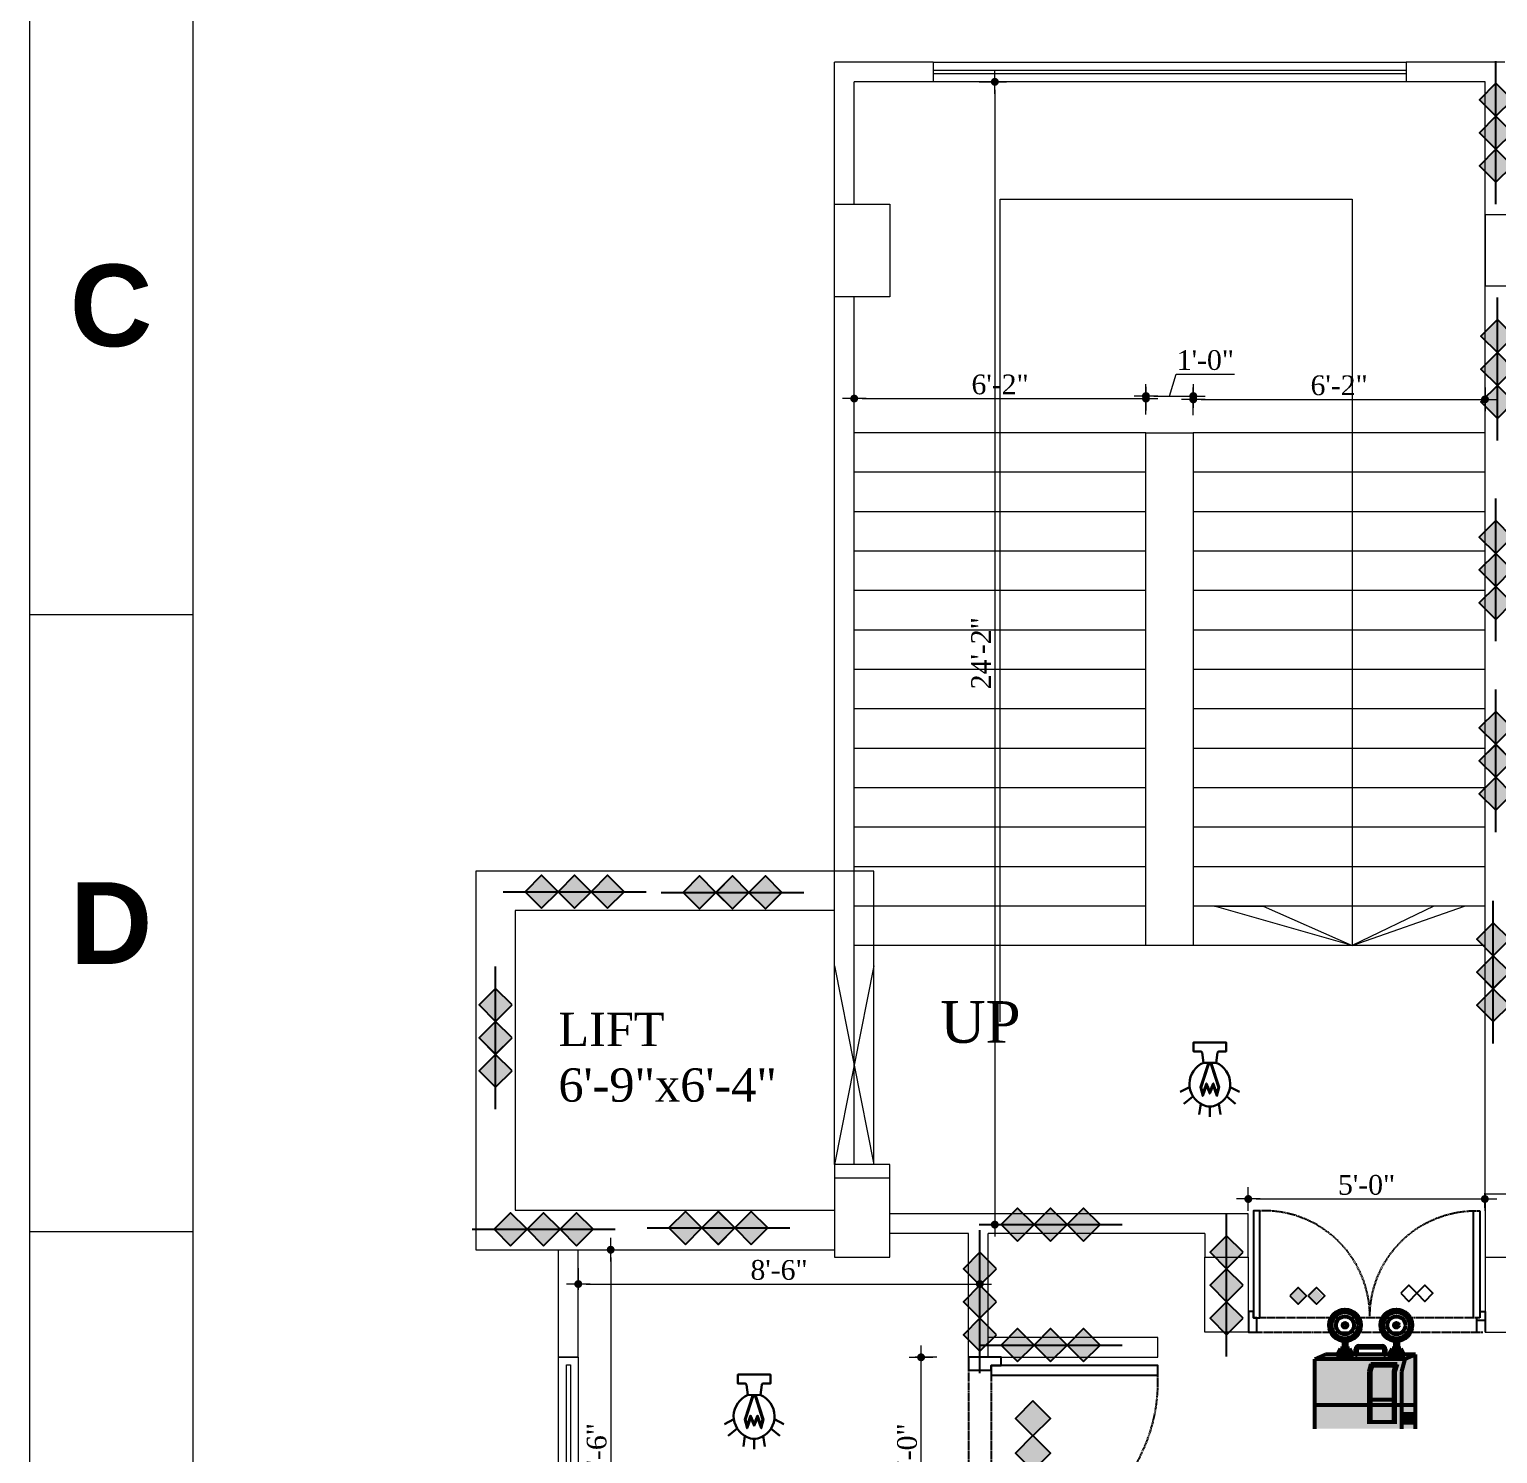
# Model space of a CAD drawing. Header units: inches. Extents: x -250485 to 735580, y -140410 to 288049.
# Drawn here: x 36816.5 to 37189, y 21617.8 to 21978.9 of the extents above; entities that cross this region are included whole.
import ezdxf

# ---------------------------------------------------------------- set-up
doc = ezdxf.new("R2010")
doc.units = ezdxf.units.IN
doc.header["$MEASUREMENT"] = 0
doc.header["$PDMODE"] = 35
doc.linetypes.add('DASH', pattern=[0.35, 0.25, -0.1])
doc.layers.get('0').update_dxf_attribs({"lineweight": 0})
doc.layers.get('Defpoints').update_dxf_attribs({"lineweight": 0})
for name, color, linetype, lineweight in [('A stair', 210, 'Continuous', 0), ('COLUMN-2', 102, 'Continuous', 0), ('DIM 01', 250, 'Continuous', 9), ('DIM_WORKING', 7, 'Continuous', 0), ('Emergency Light', 251, 'Continuous', 15), ('Inline', 7, 'Continuous', 0), ('Intercom Conduit', 40, 'Continuous', 0), ('Layer1', 134, 'Continuous', 0), ('Outline', 7, 'Continuous', 0), ('Scale', 7, 'Continuous', 0), ('Scale_Text', 7, 'Continuous', 0), ('Stair', 171, 'Continuous', 0), ('SYMBLE', 86, 'Continuous', 0), ('Titelblk', 7, 'Continuous', 25), ('TITLE', 7, 'Continuous', 20), ('WALL (I)', 7, 'Continuous', 0), ('window', 140, 'Continuous', 0)]:
    doc.layers.add(name, color=color, linetype=linetype, lineweight=lineweight)
doc.layers.add('bp door', color=40, linetype='Continuous')
doc.layers.add('fire rated wall', color=7, linetype='Continuous')
doc.styles.add('ARCH', font='times.ttf')
doc.styles.add('REG', font='times.ttf')
doc.styles.get("Standard").update_dxf_attribs({"font": 'arialbd.ttf', "height": 24})
doc.dimstyles.new('Dim-Pres', dxfattribs={"dimtxt": 5.5, "dimasz": 2, "dimexe": 1.5, "dimexo": 1.5, "dimgap": 1, "dimtad": 3, "dimdec": 0, "dimzin": 3, "dimdsep": 46, "dimlunit": 4, "dimtxsty": 'REG', "dimblk": 'point', "dimcen": 2, "dimclrd": 256, "dimclre": 256, "dimclrt": 7, "dimadec": 0, "dimazin": 0, "dimtfac": 0.75, "dimtdec": 0, "dimtmove": 1, "dimatfit": 3, "dimldrblk": 'point', "dimfxl": 0, "dimtolj": 1, "dimtzin": 0, "dimlwd": -1, "dimlwe": -1, "dimarcsym": 1})

# ---------------------------------------------------------------- blocks, each defined once
blk = doc.blocks.new('bfg')
at = {"layer": 'fire rated wall'}
h = blk.add_hatch(color=1, dxfattribs=at)
h.dxf.hatch_style = 1
h.paths.add_polyline_path([(9432308.7, -5613534.5), (9432321.4, -5613547.3), (9432334.2, -5613534.5)])
h.paths.add_polyline_path([(9432334.2, -5613534.5), (9432321.4, -5613521.8), (9432308.7, -5613534.5)])
h.paths.add_polyline_path([(9432334.2, -5613534.5), (9432359.7, -5613534.5), (9432346.9, -5613521.8)])
h.paths.add_polyline_path([(9432334.2, -5613534.5), (9432346.9, -5613547.3), (9432359.7, -5613534.5)])
at = {"layer": 'fire rated wall', "color": 1, "elevation": 0}
for points in [[(9432321.4, -5613547.3), (9432334.2, -5613534.5), (9432321.4, -5613521.8), (9432308.7, -5613534.5)], [(9432346.9, -5613547.3), (9432359.7, -5613534.5), (9432346.9, -5613521.8), (9432334.2, -5613534.5)]]:
    blk.add_lwpolyline(points, close=True, dxfattribs=at)
blk.add_lwpolyline([(9432291.7, -5613534.5), (9432376.7, -5613534.5)], dxfattribs=at)
blk = doc.blocks.new('3HR RATE')
at = {"layer": 'fire rated wall', "xscale": 1.292997314696549, "yscale": 1.292997314696549, "zscale": 1.292997314696549}
for p in [(-12191616.2, 7245476.7), (-12191583.2, 7245476.7)]:
    blk.add_blockref('bfg', p, dxfattribs=at)
blk = doc.blocks.new('dot')
at = {"color": 4}
for p, q in [((-1.5, 0), (1.5, 0)), ((0, 1.5), (0, -1.5))]:
    blk.add_line(p, q, dxfattribs=at)
at = {"color": 6, "const_width": 0.5}
blk.add_lwpolyline([(-0.25, 0, 1), (0.25, 0, 1)], format="xyb", close=True, dxfattribs=at)
blk = doc.blocks.new('point')
blk.add_blockref('dot', (0, 0))
blk = doc.blocks.new('*D574')
at = {"layer": 'Defpoints', "color": 0, "ltscale": 30, "transparency": 16777216}
for p in [(37185.72, 21682.31), (37125.72, 21678.55), (37185.72, 21678.55)]:
    blk.add_point(p, dxfattribs=at)
at = {"layer": 'Layer1', "ltscale": 30, "transparency": 16777216}
for p, q in [((37125.72, 21680.05), (37125.72, 21683.81)), ((37185.72, 21680.05), (37185.72, 21683.81)), ((37127.72, 21682.31), (37183.72, 21682.31))]:
    blk.add_line(p, q, dxfattribs=at)
at = {"layer": 'Layer1', "ltscale": 30, "transparency": 16777216, "xscale": 2, "yscale": 2, "zscale": 2, "rotation": 180}
blk.add_blockref('point', (37125.72, 21682.31), dxfattribs=at)
at = {"layer": 'Layer1', "ltscale": 30, "transparency": 16777216, "xscale": 2, "yscale": 2, "zscale": 2}
blk.add_blockref('point', (37185.72, 21682.31), dxfattribs=at)
at = {"layer": 'Layer1', "color": 7, "ltscale": 30, "transparency": 16777216, "insert": (37155.72, 21685.86), "char_height": 5, "attachment_point": 5, "style": 'REG'}
blk.add_mtext('\\A1;5\'-0"', dxfattribs=at)
blk = doc.blocks.new('*D581')
at = {"layer": 'Defpoints', "color": 0, "ltscale": 30, "transparency": 16777216}
for p in [(37099.76, 21885.25), (37025.76, 21876.55), (37099.76, 21876.55)]:
    blk.add_point(p, dxfattribs=at)
at = {"layer": 'Layer1', "ltscale": 30, "transparency": 16777216}
for p, q in [((37025.76, 21881.25), (37025.76, 21886.75)), ((37027.76, 21885.25), (37097.76, 21885.25)), ((37099.76, 21881.25), (37099.76, 21886.75))]:
    blk.add_line(p, q, dxfattribs=at)
at = {"layer": 'Layer1', "ltscale": 30, "transparency": 16777216, "xscale": 2, "yscale": 2, "zscale": 2, "rotation": 180}
blk.add_blockref('point', (37025.76, 21885.25), dxfattribs=at)
at = {"layer": 'Layer1', "ltscale": 30, "transparency": 16777216, "xscale": 2, "yscale": 2, "zscale": 2}
blk.add_blockref('point', (37099.76, 21885.25), dxfattribs=at)
at = {"layer": 'Layer1', "color": 7, "ltscale": 30, "transparency": 16777216, "insert": (37062.76, 21888.8), "char_height": 5, "attachment_point": 5, "style": 'REG'}
blk.add_mtext('\\A1;6\'-2"', dxfattribs=at)
blk = doc.blocks.new('*D582')
at = {"layer": 'Defpoints', "color": 0, "ltscale": 30, "transparency": 16777216}
for p in [(37111.76, 21885.89), (37099.76, 21876.55), (37111.76, 21876.55)]:
    blk.add_point(p, dxfattribs=at)
at = {"layer": 'Layer1', "ltscale": 30, "transparency": 16777216}
for p, q in [((37105.76, 21885.89), (37107.43, 21891.44)), ((37107.43, 21891.44), (37122.26, 21891.44)), ((37099.76, 21881.89), (37099.76, 21887.39)), ((37101.76, 21885.89), (37109.76, 21885.89)), ((37111.76, 21881.89), (37111.76, 21887.39))]:
    blk.add_line(p, q, dxfattribs=at)
at = {"layer": 'Layer1', "ltscale": 30, "transparency": 16777216, "xscale": 2, "yscale": 2, "zscale": 2, "rotation": 180}
blk.add_blockref('point', (37099.76, 21885.89), dxfattribs=at)
at = {"layer": 'Layer1', "ltscale": 30, "transparency": 16777216, "xscale": 2, "yscale": 2, "zscale": 2}
blk.add_blockref('point', (37111.76, 21885.89), dxfattribs=at)
at = {"layer": 'Layer1', "color": 7, "ltscale": 30, "transparency": 16777216, "insert": (37114.84, 21894.98), "char_height": 5, "attachment_point": 5, "style": 'REG'}
blk.add_mtext('\\A1;1\'-0"', dxfattribs=at)
blk = doc.blocks.new('*D583')
at = {"layer": 'Defpoints', "color": 0, "ltscale": 30, "transparency": 16777216}
for p in [(37185.76, 21885.04), (37111.76, 21876.55), (37185.76, 21876.55)]:
    blk.add_point(p, dxfattribs=at)
at = {"layer": 'Layer1', "ltscale": 30, "transparency": 16777216}
for p, q in [((37111.76, 21881.04), (37111.76, 21886.54)), ((37113.76, 21885.04), (37183.76, 21885.04)), ((37185.76, 21881.04), (37185.76, 21886.54))]:
    blk.add_line(p, q, dxfattribs=at)
at = {"layer": 'Layer1', "ltscale": 30, "transparency": 16777216, "xscale": 2, "yscale": 2, "zscale": 2, "rotation": 180}
blk.add_blockref('point', (37111.76, 21885.04), dxfattribs=at)
at = {"layer": 'Layer1', "ltscale": 30, "transparency": 16777216, "xscale": 2, "yscale": 2, "zscale": 2}
blk.add_blockref('point', (37185.76, 21885.04), dxfattribs=at)
at = {"layer": 'Layer1', "color": 7, "ltscale": 30, "transparency": 16777216, "insert": (37148.76, 21888.58), "char_height": 5, "attachment_point": 5, "style": 'REG'}
blk.add_mtext('\\A1;6\'-2"', dxfattribs=at)
blk = doc.blocks.new('*D584')
at = {"layer": 'Defpoints', "color": 0, "ltscale": 30, "transparency": 16777216}
for p in [(37045.76, 21965.55), (37057.47, 21675.81), (37061.42, 21675.81)]:
    blk.add_point(p, dxfattribs=at)
at = {"layer": 'Layer1', "ltscale": 30, "transparency": 16777216}
for p, q in [((37057.42, 21965.55), (37062.92, 21965.55)), ((37061.42, 21963.55), (37061.42, 21677.81)), ((37058.97, 21675.81), (37062.92, 21675.81))]:
    blk.add_line(p, q, dxfattribs=at)
at = {"layer": 'Layer1', "ltscale": 30, "transparency": 16777216, "xscale": 2, "yscale": 2, "zscale": 2}
for p, rotation in [((37061.42, 21965.55), 90), ((37061.42, 21675.81), 270)]:
    blk.add_blockref('point', p, dxfattribs=dict(at, rotation=rotation))
at = {"layer": 'Layer1', "color": 7, "ltscale": 30, "transparency": 16777216, "insert": (37057.92, 21820.68), "char_height": 5, "attachment_point": 5, "rotation": 90, "style": 'REG'}
blk.add_mtext('\\A1;24\'-2"', dxfattribs=at)
blk = doc.blocks.new('ffhfhdghf')
at = {"ltscale": 100000, "extrusion": (0.163724, -1.51968e-14, 0.986506)}
h = blk.add_hatch(color=1, dxfattribs=at)
h.paths.add_polyline_path([(-12451.4, -21739.93), (-12453.48, -21742), (-12451.41, -21744.06), (-12451.4, -21744.06), (-12451.4, -21744.06), (-12449.33, -21742)])
h.paths.add_polyline_path([(-12453.48, -21746.13), (-12451.4, -21748.2), (-12449.33, -21746.13), (-12451.4, -21744.06), (-12451.4, -21744.07), (-12451.41, -21744.06)])
at = {"ltscale": 100000}
h = blk.add_hatch(color=1, dxfattribs=at)
h.paths.add_polyline_path([(22064.87, -12450.74), (22066.97, -12452.84), (22069.06, -12450.75), (22069.05, -12450.74), (22069.06, -12450.73), (22066.97, -12448.64)])
h.paths.add_polyline_path([(22071.15, -12452.84), (22073.25, -12450.74), (22071.15, -12448.64), (22069.06, -12450.73), (22069.07, -12450.74), (22069.06, -12450.75)])
at = {"layer": 'bp door', "color": 1}
for p, q in [((22023.72, -12446.8), (22023.72, -12441.53)), ((22025.84, -12441.53), (22025.84, -12445.22)), ((22025.04, -12446.8), (22023.72, -12446.8)), ((22025.04, -12472.32), (22025.04, -12445.22)), ((22026.63, -12445.22), (22026.63, -12472.32))]:
    blk.add_line(p, q, dxfattribs=at)
at = {"layer": 'bp door', "color": 1, "linetype": 'DASH'}
for p, q in [((22081.61, -12441.53), (22024.25, -12441.53)), ((22025.04, -12445.22), (22080.82, -12445.22))]:
    blk.add_line(p, q, dxfattribs=at)
at = {"layer": 'bp door', "color": 1, "extrusion": (-0.163724, 0, 0.986506)}
blk.add_line((22023.72, -12444.53), (22025.78, -12444.53, 0.34), dxfattribs=at)
at = {"layer": 'bp door', "color": 1}
for points in [[(22081.61, -12445.22), (22082.41, -12445.22), (22082.41, -12446.8), (22083.72, -12446.8), (22083.72, -12441.53), (22081.61, -12441.53)], [(22080.82, -12472.32), (22082.41, -12472.32), (22082.41, -12445.22), (22080.82, -12445.22)], [(22068.56, -12450.75), (22066.46, -12448.65), (22064.36, -12450.75), (22066.46, -12452.85)], [(22068.57, -12450.74), (22066.47, -12448.64), (22064.37, -12450.74), (22066.47, -12452.84)], [(22073.25, -12450.74), (22071.15, -12448.64), (22069.05, -12450.74), (22071.15, -12452.84)]]:
    blk.add_lwpolyline(points, close=True, dxfattribs=at)
at = {"layer": 'bp door', "color": 1, "extrusion": (0.163724, -1.51968e-14, 0.986506), "elevation": 3605.81}
for points in [[(-12451.41, -21744.06), (-12449.34, -21741.99), (-12451.41, -21739.92), (-12453.48, -21741.99)], [(-12451.4, -21744.07), (-12449.33, -21742), (-12451.4, -21739.93), (-12453.48, -21742)], [(-12451.4, -21748.2), (-12449.33, -21746.13), (-12451.4, -21744.06), (-12453.48, -21746.13)]]:
    blk.add_lwpolyline(points, close=True, dxfattribs=at)
at = {"layer": 'bp door', "color": 1, "linetype": 'DASH'}
blk.add_arc((22079.74, -12445.53), 26.8, 179.3284, 272.3206, dxfattribs=at)
at = {"layer": 'bp door', "color": 1, "linetype": 'DASH', "extrusion": (8.20373e-15, -1.51906e-14, -1)}
blk.add_ellipse((22026.13, -12445.53), major_axis=(18.95, -18.95), ratio=1, start_param=5.486066, end_param=7.109086, dxfattribs=at)
blk = doc.blocks.new('fddfgdgfsg')
at = {"ltscale": 100000}
h = blk.add_hatch(color=1, dxfattribs=at)
h.paths.add_polyline_path([(2091.9, -12378.98), (2096.33, -12383.41), (2100.73, -12379), (2100.72, -12378.98), (2100.73, -12378.97), (2096.32, -12374.56)])
h.paths.add_polyline_path([(2105.14, -12383.41), (2109.56, -12378.98), (2105.14, -12374.56), (2100.73, -12378.97), (2100.75, -12378.98), (2100.73, -12379)])
at = {"layer": 'bp door', "color": 1, "linetype": 'DASH'}
for p, q in [((2117.32, -12362.64, -9.7), (2072.61, -12362.64, -9.7)), ((2072.61, -12368.4, -9.7), (2072.61, -12362.64, -9.7)), ((2117.32, -12368.4, -9.7), (2072.61, -12368.4, -9.7))]:
    blk.add_line(p, q, dxfattribs=at)
at = {"layer": 'bp door', "color": 1, "elevation": -9.7}
for points in [[(2117.32, -12368.4), (2118.55, -12368.4), (2118.55, -12370.87), (2120.61, -12370.87), (2120.61, -12362.64), (2117.32, -12362.64)], [(2116.08, -12410.64), (2118.55, -12410.64), (2118.55, -12368.4), (2116.08, -12368.4)], [(2100.75, -12378.98), (2096.32, -12374.56), (2091.9, -12378.98), (2096.33, -12383.41)], [(2109.56, -12378.98), (2105.14, -12374.56), (2100.72, -12378.98), (2105.14, -12383.41)]]:
    blk.add_lwpolyline(points, close=True, dxfattribs=at)
at = {"layer": 'bp door', "color": 1, "linetype": 'DASH'}
blk.add_arc((2114.39, -12368.89, -9.7), 41.79, 179.3284, 272.3206, dxfattribs=at)
blk = doc.blocks.new('*D626')
at = {"layer": 'Defpoints', "color": 0, "ltscale": 30, "transparency": 16777216}
for p in [(36955.76, 21669.44), (37057.62, 21669.44), (37057.62, 21660.75)]:
    blk.add_point(p, dxfattribs=at)
at = {"layer": 'Layer1', "ltscale": 30, "transparency": 16777216}
for p, q in [((36955.76, 21664.75), (36955.76, 21659.25)), ((37057.62, 21664.75), (37057.62, 21659.25)), ((36957.76, 21660.75), (37055.62, 21660.75))]:
    blk.add_line(p, q, dxfattribs=at)
at = {"layer": 'Layer1', "ltscale": 30, "transparency": 16777216, "xscale": 2, "yscale": 2, "zscale": 2, "rotation": 180}
blk.add_blockref('point', (36955.76, 21660.75), dxfattribs=at)
at = {"layer": 'Layer1', "ltscale": 30, "transparency": 16777216, "xscale": 2, "yscale": 2, "zscale": 2}
blk.add_blockref('point', (37057.62, 21660.75), dxfattribs=at)
at = {"layer": 'Layer1', "color": 7, "ltscale": 30, "transparency": 16777216, "insert": (37006.69, 21664.29), "char_height": 5, "attachment_point": 5, "style": 'REG'}
blk.add_mtext('\\A1;8\'-6"', dxfattribs=at)
blk = doc.blocks.new('*D627')
at = {"layer": 'Defpoints', "color": 0, "ltscale": 30, "transparency": 16777216}
for p in [(36955.76, 21669.44), (36955.76, 21567.05), (36963.99, 21567.05)]:
    blk.add_point(p, dxfattribs=at)
at = {"layer": 'Layer1', "ltscale": 30, "transparency": 16777216}
for p, q in [((36959.99, 21669.44), (36965.49, 21669.44)), ((36963.99, 21667.44), (36963.99, 21569.05)), ((36959.99, 21567.05), (36965.49, 21567.05))]:
    blk.add_line(p, q, dxfattribs=at)
at = {"layer": 'Layer1', "ltscale": 30, "transparency": 16777216, "xscale": 2, "yscale": 2, "zscale": 2}
for p, rotation in [((36963.99, 21669.44), 90), ((36963.99, 21567.05), 270)]:
    blk.add_blockref('point', p, dxfattribs=dict(at, rotation=rotation))
at = {"layer": 'Layer1', "color": 7, "ltscale": 30, "transparency": 16777216, "insert": (36960.44, 21618.24), "char_height": 5, "attachment_point": 5, "rotation": 90, "style": 'REG'}
blk.add_mtext('\\A1;8\'-6"', dxfattribs=at)
blk = doc.blocks.new('*D628')
at = {"layer": 'Defpoints', "color": 0, "ltscale": 30, "transparency": 16777216}
for p in [(37042.72, 21642.17), (37054.76, 21642.17), (37054.76, 21594.17)]:
    blk.add_point(p, dxfattribs=at)
at = {"layer": 'Layer1', "ltscale": 30, "transparency": 16777216}
for p, q in [((37046.72, 21642.17), (37041.22, 21642.17)), ((37042.72, 21596.17), (37042.72, 21640.17)), ((37046.72, 21594.17), (37041.22, 21594.17))]:
    blk.add_line(p, q, dxfattribs=at)
at = {"layer": 'Layer1', "ltscale": 30, "transparency": 16777216, "xscale": 2, "yscale": 2, "zscale": 2}
for p, rotation in [((37042.72, 21642.17), 90), ((37042.72, 21594.17), 270)]:
    blk.add_blockref('point', p, dxfattribs=dict(at, rotation=rotation))
at = {"layer": 'Layer1', "color": 7, "ltscale": 30, "transparency": 16777216, "insert": (37039.18, 21618.17), "char_height": 5, "attachment_point": 5, "rotation": 90, "style": 'REG'}
blk.add_mtext('\\A1;4\'-0"', dxfattribs=at)
blk = doc.blocks.new('erww')
at = {"lineweight": 53, "ltscale": 100000}
h = blk.add_hatch(color=9, dxfattribs=at)
edge = h.paths.add_edge_path()
edge.add_ellipse((-274591.5, 140689.9), major_axis=(11, 11), ratio=1, start_angle=0, end_angle=360)
edge = h.paths.add_edge_path(flags=16)
edge.add_ellipse((-274591.5, 140689.9), major_axis=(9.25, 9.25), ratio=1, start_angle=0, end_angle=360)
h = blk.add_hatch(color=9, dxfattribs=at)
edge = h.paths.add_edge_path()
edge.add_ellipse((-274540.9, 140689.9), major_axis=(11, 11), ratio=1, start_angle=0, end_angle=360)
edge = h.paths.add_edge_path(flags=16)
edge.add_ellipse((-274540.9, 140689.9), major_axis=(9.25, 9.25), ratio=1, start_angle=0, end_angle=360)
h = blk.add_hatch(color=252, dxfattribs=at)
edge = h.paths.add_edge_path()
edge.add_line((-274593.1, 140666.9), (-274595.8, 140666.9))
edge.add_line((-274595.8, 140666.9), (-274599.8, 140659.5))
edge.add_line((-274599.8, 140659.5), (-274583.1, 140659.5))
edge.add_line((-274583.1, 140659.5), (-274587.2, 140666.9))
edge.add_line((-274587.2, 140666.9), (-274589.9, 140666.9))
edge.add_line((-274589.9, 140666.9), (-274589.9, 140674.3))
edge.add_ellipse((-274591.5, 140689.9), major_axis=(-11, 11), ratio=1, start_angle=129.0836, end_angle=140.9164, ccw=False)
edge.add_line((-274593.1, 140674.3), (-274593.1, 140666.9))
h = blk.add_hatch(color=251, dxfattribs=at)
edge = h.paths.add_edge_path()
edge.add_ellipse((-274577.9, 140666.5), major_axis=(2.28, 2.28), ratio=1, start_angle=45, end_angle=135)
edge.add_line((-274581.1, 140666.5), (-274581.1, 140660.2))
edge.add_line((-274581.1, 140660.2), (-274579.5, 140660.2))
edge.add_line((-274579.5, 140660.2), (-274579.5, 140666.4))
edge.add_ellipse((-274577.8, 140666.5), major_axis=(1.18, 1.18), ratio=1, start_angle=43.0406, end_angle=136.9594, ccw=False)
edge.add_line((-274577.7, 140668.1), (-274555.1, 140668.1))
edge.add_ellipse((-274555, 140666.5), major_axis=(1.18, 1.18), ratio=1, start_angle=313.0406, end_angle=406.9594, ccw=False)
edge.add_line((-274553.3, 140666.4), (-274553.3, 140660.2))
edge.add_line((-274553.3, 140660.2), (-274551.7, 140660.2))
edge.add_line((-274551.7, 140660.2), (-274551.7, 140666.5))
edge.add_ellipse((-274555, 140666.5), major_axis=(2.28, 2.28), ratio=1, start_angle=315, end_angle=405)
edge.add_line((-274555, 140669.8), (-274577.9, 140669.8))
h = blk.add_hatch(color=252, dxfattribs=at)
edge = h.paths.add_edge_path()
edge.add_line((-274542.5, 140666.9), (-274545.2, 140666.9))
edge.add_line((-274545.2, 140666.9), (-274549.3, 140659.5))
edge.add_line((-274549.3, 140659.5), (-274532.6, 140659.5))
edge.add_line((-274532.6, 140659.5), (-274536.6, 140666.9))
edge.add_line((-274536.6, 140666.9), (-274539.3, 140666.9))
edge.add_line((-274539.3, 140666.9), (-274539.3, 140674.3))
edge.add_ellipse((-274540.9, 140689.9), major_axis=(-11, 11), ratio=1, start_angle=129.0836, end_angle=140.9164, ccw=False)
edge.add_line((-274542.5, 140674.3), (-274542.5, 140666.9))
for color, points in [(255, [(-274579.5, 140661.3), (-274579.5, 140660.2), (-274581.1, 140660.2), (-274581.1, 140661.3), (-274610.7, 140661.3), (-274621.1, 140656.5), (-274532.6, 140656.5), (-274522.1, 140661.3), (-274551.7, 140661.3), (-274551.7, 140660.2), (-274553.3, 140660.2), (-274553.3, 140661.3)]), (250, [(-274534, 140594.1), (-274523.8, 140594.1), (-274523.8, 140602.9), (-274534, 140602.9)])]:
    blk.add_hatch(color=color, dxfattribs=at).paths.add_polyline_path(points)
h = blk.add_hatch(color=9, dxfattribs=at)
h.paths.add_polyline_path([(-274621.1, 140656.5), (-274621.1, 140588.1), (-274535.8, 140588.1), (-274535.8, 140644.4), (-274532.6, 140656.5)])
h.paths.add_polyline_path([(-274568, 140644.4), (-274566.1, 140651.7), (-274540.3, 140651.7), (-274542.3, 140644.4), (-274542.3, 140592.9), (-274568, 140592.9)], flags=16)
h.paths.add_polyline_path([(-274566.4, 140644.4), (-274564.9, 140650.1), (-274542.4, 140650.1), (-274543.9, 140644.4), (-274543.9, 140594.5), (-274566.4, 140594.5)], flags=0)
h = blk.add_hatch(color=250, dxfattribs=at)
h.paths.add_polyline_path([(-274566.1, 140651.7), (-274568, 140644.4), (-274568, 140592.9), (-274542.3, 140592.9), (-274542.3, 140644.4), (-274540.3, 140651.7)])
h.paths.add_polyline_path([(-274542.4, 140650.1), (-274543.9, 140644.4), (-274543.9, 140594.5), (-274566.4, 140594.5), (-274566.4, 140644.4), (-274564.9, 140650.1)], flags=16)
h = blk.add_hatch(color=255, dxfattribs=at)
h.paths.add_polyline_path([(-274522.1, 140661.3), (-274532.6, 140656.5), (-274535.8, 140644.4), (-274535.8, 140588.1), (-274522.1, 140588.1)])
h.paths.add_polyline_path([(-274523.8, 140602.9), (-274523.8, 140594.1), (-274534, 140594.1), (-274534, 140602.9)], flags=16)
at = {"color": 9, "lineweight": 53, "ltscale": 100000}
for p, q in [((-274599.8, 140659.5), (-274595.8, 140666.9)), ((-274593.1, 140666.9), (-274595.8, 140666.9)), ((-274593.1, 140674.3), (-274593.1, 140666.9)), ((-274589.9, 140674.3), (-274589.9, 140666.9)), ((-274587.2, 140666.9), (-274589.9, 140666.9)), ((-274587.2, 140666.9), (-274583.1, 140659.5)), ((-274549.3, 140659.5), (-274545.2, 140666.9)), ((-274542.5, 140666.9), (-274545.2, 140666.9)), ((-274542.5, 140674.3), (-274542.5, 140666.9)), ((-274539.3, 140674.3), (-274539.3, 140666.9)), ((-274536.6, 140666.9), (-274539.3, 140666.9)), ((-274536.6, 140666.9), (-274532.6, 140659.5)), ((-274583.1, 140659.5), (-274599.8, 140659.5)), ((-274532.6, 140659.5), (-274549.3, 140659.5))]:
    blk.add_line(p, q, dxfattribs=at)
at = {"color": 255, "lineweight": 53, "ltscale": 100000}
for p, q in [((-274581.1, 140660.2), (-274581.1, 140666.5)), ((-274579.5, 140660.2), (-274579.5, 140666.5)), ((-274553.3, 140666.5), (-274553.3, 140660.2)), ((-274551.7, 140666.5), (-274551.7, 140660.2)), ((-274610.7, 140661.3), (-274621.1, 140656.5)), ((-274532.6, 140656.5), (-274621.1, 140656.5)), ((-274581.1, 140661.3), (-274610.7, 140661.3)), ((-274581.1, 140660.2), (-274579.5, 140660.2)), ((-274553.3, 140661.3), (-274579.5, 140661.3)), ((-274553.3, 140660.2), (-274551.7, 140660.2)), ((-274522.1, 140661.3), (-274551.7, 140661.3)), ((-274532.6, 140656.5), (-274535.8, 140644.4)), ((-274522.1, 140661.3), (-274532.6, 140656.5)), ((-274522.1, 140588.1), (-274522.1, 140661.3)), ((-274535.8, 140644.4), (-274535.8, 140588.1)), ((-274621.1, 140611.7), (-274522.1, 140611.7)), ((-274534, 140602.9), (-274523.8, 140602.9)), ((-274534, 140594.1), (-274534, 140602.9)), ((-274523.8, 140594.1), (-274534, 140594.1)), ((-274523.8, 140602.9), (-274523.8, 140594.1))]:
    blk.add_line(p, q, dxfattribs=at)
at = {"color": 251, "lineweight": 53, "ltscale": 100000}
for p, q in [((-274577.9, 140669.8), (-274555, 140669.8)), ((-274577.7, 140668.1), (-274555, 140668.1))]:
    blk.add_line(p, q, dxfattribs=at)
at = {"color": 250, "lineweight": 53, "ltscale": 100000}
for p, q in [((-274621.1, 140588.1), (-274621.1, 140656.5)), ((-274566.1, 140651.7), (-274568, 140644.4)), ((-274540.3, 140651.7), (-274566.1, 140651.7)), ((-274540.3, 140651.7), (-274542.3, 140644.4)), ((-274568, 140644.4), (-274568, 140592.9)), ((-274564.9, 140650.1), (-274566.4, 140644.4)), ((-274566.4, 140644.4), (-274566.4, 140594.5)), ((-274542.4, 140650.1), (-274564.9, 140650.1)), ((-274542.4, 140650.1), (-274543.9, 140644.4)), ((-274543.9, 140644.4), (-274543.9, 140594.5)), ((-274542.3, 140644.4), (-274542.3, 140592.9)), ((-274542.3, 140616.5), (-274568, 140616.5)), ((-274543.9, 140594.5), (-274566.4, 140594.5))]:
    blk.add_line(p, q, dxfattribs=at)
at = {"color": 9, "lineweight": 53, "ltscale": 100000}
for centre, major_axis, start_param, end_param in [((-274591.5, 140689.9), (11, 11), 5.497787, 11.780972), ((-274591.5, 140689.9), (9.25, 9.25), 5.497787, 11.780972), ((-274591.5, 140689.9), (-6.22, 6.22), 3.926991, 10.210176), ((-274540.9, 140689.9), (11, 11), 5.497787, 11.780972), ((-274540.9, 140689.9), (9.25, 9.25), 5.497787, 11.780972), ((-274540.9, 140689.9), (-6.22, 6.22), 3.926991, 10.210176), ((-274591.5, 140689.9), (-1.6, 1.6), 3.926991, 10.210176), ((-274540.9, 140689.9), (-1.6, 1.6), 3.926991, 10.210176)]:
    blk.add_ellipse(centre, major_axis=major_axis, ratio=1, start_param=start_param, end_param=end_param, dxfattribs=at)
at = {"color": 251, "lineweight": 53, "ltscale": 100000}
for centre, major_axis, start_param, end_param in [((-274577.9, 140666.5), (2.28, 2.28), 0.785398, 2.356194), ((-274577.8, 140666.5), (-1.18, 1.18), -0.819596, 0.751199), ((-274555, 140666.5), (-1.18, 1.18), 3.96119, 5.531985), ((-274555, 140666.5), (2.28, 2.28), 5.497787, 7.068583)]:
    blk.add_ellipse(centre, major_axis=major_axis, ratio=1, start_param=start_param, end_param=end_param, dxfattribs=at)
blk = doc.blocks.new('A$C16DB04AD')
at = {"layer": 'Emergency Light', "color": 154, "lineweight": 30}
for p, q in [((-6.54, -14.39), (-9.59, -15.98)), ((-5.43, -17.4), (-8.33, -19.77)), ((5.43, -17.4), (8.33, -19.77)), ((6.54, -14.39), (9.59, -15.98)), ((-2.95, -19.78), (-3.46, -23.22)), ((0, -20.7), (0, -24)), ((2.95, -19.78), (3.46, -23.22))]:
    blk.add_line(p, q, dxfattribs=at)
blk.add_lwpolyline([(-2, -6.57), (-2.49, -3.28, 0.371278), (-2.94, -2.89), (-5.25, -2.89), (-5.25, 0), (5.25, 0), (5.25, -2.89), (2.94, -2.89, 0.371278), (2.49, -3.28), (2, -6.57)], format="xyb", dxfattribs=at)
at = {"layer": 'Emergency Light', "color": 1, "lineweight": 30}
blk.add_lwpolyline([(-0.43, -6.57), (-3.01, -14.48), (-2.28, -17.27), (-1.1, -13.91), (0, -16.5), (1.1, -13.91), (2.28, -17.27), (3.01, -14.48), (0.43, -6.57)], dxfattribs=at)
blk.add_lwpolyline([(0.43, -7.28, 0.690361), (-0.43, -7.28), (-2.75, -14.5), (-2.25, -16.42), (-1.12, -13.21), (0, -15.86), (1.12, -13.21), (2.25, -16.42), (2.75, -14.5), (0.43, -7.28)], format="xyb", dxfattribs=at)
at = {"layer": 'Emergency Light', "color": 154, "lineweight": 30}
blk.add_lwpolyline([(-2.02, -6.58), (2, -6.57)], dxfattribs=at)
for centre, radius, start, end in [((0.78, -13.41), 7.38, 112.0671, 245.9767), ((-0.78, -13.41), 7.38, 294.0233, 67.9329), ((0, -15.96), 4.74, 241.9689, 298.0311)]:
    blk.add_arc(centre, radius, start, end, dxfattribs=at)
blk = doc.blocks.new('PAGE')
at = {"layer": 'Inline', "color": 252, "lineweight": 15}
blk.add_lwpolyline([(178051640.63, 22656441.11), (178051640.63, 22657235.79), (178050505.36, 22657235.79), (178050505.36, 22656441.11)], close=True, dxfattribs=at)
at = {"layer": 'Outline', "color": 252, "lineweight": 15}
blk.add_lwpolyline([(178050483.42, 22657252.66), (178050483.42, 22656424.24)], dxfattribs=at)
at = {"layer": 'Scale', "color": 252, "lineweight": 9}
for p, q in [((178050483.42, 22657004.01), (178050505.36, 22657004.01)), ((178050483.42, 22656921.23), (178050505.36, 22656921.23))]:
    blk.add_line(p, q, dxfattribs=at)
at = {"layer": 'Scale_Text', "color": 252, "lineweight": 13, "char_height": 10.97, "width": 8.3603, "attachment_point": 5}
for s, insert in [('C', (178050494.39, 22657045.4)), ('D', (178050494.39, 22656962.62))]:
    blk.add_mtext(s, dxfattribs=dict(at, insert=insert))
blk = doc.blocks.new('Title')
at = {"layer": 'Titelblk', "color": 3, "linetype": 'Continuous', "lineweight": 0, "xscale": 3.014611567961765, "yscale": 3.014611567959946, "zscale": 3.014611567966516}
blk.add_blockref('PAGE', (-536855255.83, -68388223.96), dxfattribs=at)

msp = doc.modelspace()

# ---------------------------------------------------------------- linework, layer by layer
at = {"layer": 'COLUMN-2', "color": 7}
for points in [[(37020.76, 21934.55), (37034.76, 21934.55), (37034.76, 21911.05), (37020.76, 21911.05)], [(37020.76, 21667.55), (37034.76, 21667.55), (37034.76, 21691.05), (37020.76, 21691.05)], [(37020.76, 21667.55), (37034.76, 21667.55), (37034.76, 21687.55), (37020.76, 21687.55)]]:
    msp.add_lwpolyline(points, close=True, dxfattribs=at)
msp.add_lwpolyline([(37185.76, 21931.8), (37185.76, 21913.8), (37197.76, 21913.8), (37197.76, 21931.8), (37185.76, 21931.8)], dxfattribs=at)
at = {"layer": 'DIM_WORKING', "color": 7, "ltscale": 30}
for p, q in [((37045.76, 21970.55), (37045.76, 21965.55)), ((37165.76, 21970.55), (37165.76, 21965.55))]:
    msp.add_line(p, q, dxfattribs=at)
for points in [[(37030.76, 21741.44), (37030.76, 21765.44), (36929.76, 21765.44), (36929.76, 21669.44), (37020.76, 21669.44)], [(37020.76, 21741.44), (37020.76, 21755.44), (36939.76, 21755.44), (36939.76, 21679.44), (37020.76, 21679.44)]]:
    msp.add_lwpolyline(points, dxfattribs=at)
at = {"layer": 'Intercom Conduit', "color": 7, "ltscale": 30}
msp.add_lwpolyline([(37020.76, 21741.44), (37030.76, 21691.05), (37030.76, 21741.44), (37020.76, 21691.05), (37020.76, 21741.44)], dxfattribs=at)
at = {"layer": 'Layer1', "color": 7, "ltscale": 30}
msp.add_line((36955.76, 21642.24), (36950.76, 21642.24), dxfattribs=at)
for points in [[(36950.76, 21642.24), (36955.76, 21642.24), (36955.76, 21594.24), (36950.76, 21594.24)], [(36952.76, 21640.24), (36953.76, 21640.24), (36953.76, 21596.24), (36952.76, 21596.24)]]:
    msp.add_lwpolyline(points, close=True, dxfattribs=at)
at = {"layer": 'Stair', "color": 7, "ltscale": 30}
for p, q in [((37099.76, 21876.55), (37025.76, 21876.55)), ((37185.76, 21876.55), (37111.76, 21876.55)), ((37099.76, 21866.55), (37025.76, 21866.55)), ((37185.76, 21866.55), (37111.76, 21866.55)), ((37099.76, 21856.55), (37025.76, 21856.55)), ((37185.76, 21856.55), (37111.76, 21856.55)), ((37099.76, 21846.55), (37025.76, 21846.55)), ((37185.76, 21846.55), (37111.76, 21846.55)), ((37099.76, 21836.55), (37025.76, 21836.55)), ((37185.76, 21836.55), (37111.76, 21836.55)), ((37099.76, 21826.55), (37025.76, 21826.55)), ((37185.76, 21826.55), (37111.76, 21826.55)), ((37099.76, 21816.55), (37025.76, 21816.55)), ((37185.76, 21816.55), (37111.76, 21816.55)), ((37099.76, 21806.55), (37025.76, 21806.55)), ((37185.76, 21806.55), (37111.76, 21806.55)), ((37099.76, 21796.55), (37025.76, 21796.55)), ((37185.76, 21796.55), (37111.76, 21796.55)), ((37099.76, 21786.55), (37025.76, 21786.55)), ((37185.76, 21786.55), (37111.76, 21786.55)), ((37099.76, 21776.55), (37025.76, 21776.55)), ((37185.76, 21776.55), (37111.76, 21776.55)), ((37099.76, 21766.55), (37025.76, 21766.55)), ((37185.76, 21766.55), (37111.76, 21766.55)), ((37099.76, 21756.55), (37025.76, 21756.55)), ((37185.76, 21756.55), (37111.76, 21756.55)), ((37099.76, 21746.55), (37025.76, 21746.55)), ((37185.76, 21746.55), (37111.76, 21746.55))]:
    msp.add_line(p, q, dxfattribs=at)
msp.add_lwpolyline([(37099.76, 21876.55), (37111.76, 21876.55), (37111.76, 21746.55), (37099.76, 21746.55)], close=True, dxfattribs=at)
at = {"layer": 'SYMBLE', "color": 7, "ltscale": 30}
msp.add_lwpolyline([(37062.76, 21727.21), (37062.76, 21935.83), (37152.09, 21935.83), (37152.09, 21746.55), (37117.13, 21756.55), (37129.46, 21756.55), (37152.09, 21746.55), (37180.6, 21756.55), (37172.78, 21756.55), (37152.09, 21746.55)], dxfattribs=at)
at = {"layer": 'WALL (I)', "color": 7, "ltscale": 30}
for p, q in [((37045.76, 21970.55), (37020.76, 21970.55)), ((37020.76, 21934.55), (37020.76, 21970.55)), ((37190.76, 21970.55), (37165.76, 21970.55)), ((37045.76, 21965.55), (37025.76, 21965.55)), ((37025.76, 21934.55), (37025.76, 21965.55)), ((37185.76, 21965.55), (37165.76, 21965.55)), ((37185.76, 21683.55), (37185.76, 21965.55)), ((37020.76, 21691.05), (37020.76, 21911.05)), ((37025.76, 21691.05), (37025.76, 21911.05)), ((37114.72, 21678.55), (37034.76, 21678.55)), ((37054.76, 21673.55), (37034.76, 21673.55)), ((37054.76, 21642.17), (37054.76, 21673.55)), ((37114.72, 21673.55), (37059.76, 21673.55)), ((37059.76, 21642.17), (37059.76, 21673.55)), ((36950.76, 21642.24), (36950.76, 21669.44)), ((36955.76, 21642.24), (36955.76, 21669.44)), ((37114.72, 21648.53), (37114.72, 21667.55)), ((37125.72, 21667.55), (37125.72, 21648.53)), ((37185.76, 21667.55), (37185.76, 21648.53)), ((37102.8, 21647.17), (37059.76, 21647.17)), ((37102.8, 21642.17), (37102.8, 21647.17)), ((37125.72, 21648.53), (37114.72, 21648.53)), ((37185.76, 21648.53), (37196.76, 21648.53)), ((37054.76, 21642.17), (37059.76, 21642.17)), ((37059.76, 21642.17), (37102.8, 21642.17))]:
    msp.add_line(p, q, dxfattribs=at)
msp.add_lwpolyline([(37196.76, 21667.55), (37196.76, 21683.55), (37185.76, 21683.55), (37185.76, 21667.55)], close=True, dxfattribs=at)
msp.add_lwpolyline([(37114.72, 21673.55), (37114.72, 21667.55), (37125.72, 21667.55), (37125.72, 21678.55), (37114.72, 21678.55)], dxfattribs=at)
at = {"layer": 'window', "color": 7, "ltscale": 30}
for p, q in [((37045.76, 21970.55), (37165.76, 21970.55)), ((37045.76, 21968.55), (37165.76, 21968.55)), ((37165.76, 21967.55), (37045.76, 21967.55)), ((37165.76, 21965.55), (37045.76, 21965.55))]:
    msp.add_line(p, q, dxfattribs=at)

# ---------------------------------------------------------------- block references
at = {"layer": 'DIM 01', "color": 63, "lineweight": -2, "xscale": 0.2578821660354151, "yscale": 0.2578821660354151, "zscale": 0.2578821660354151}
msp.add_blockref('erww', (107962.49, -14631.12), dxfattribs=at)
at = {"layer": 'Emergency Light', "lineweight": 30, "xscale": 0.7868064756185049, "yscale": 0.7868064756185049, "zscale": 0.7868064756213451}
for p in [(37115.96, 21722.02), (37000.37, 21637.79)]:
    msp.add_blockref('A$C16DB04AD', p, dxfattribs=at)
at = {"layer": 'Layer1', "xscale": 0.2533935670508072, "yscale": 0.2533935670508072, "zscale": 0.2533935670521235, "rotation": 90}
for p in [(33943, 20842), (33943.34, 20782.11), (33942.92, 20731.16), (33942.92, 20682.76), (33942.28, 20629.17), (33689.21, 20612.52, 9.7), (33874.67, 20549.8), (33812.07, 20545.62)]:
    msp.add_blockref('3HR RATE', p, dxfattribs=at)
at = {"layer": 'Layer1', "xscale": 0.2533935670508072, "yscale": 0.2533935670526262, "zscale": 0.2533935670521235}
for p in [(35844.19, 25005.77), (35884.23, 25005.61), (35964.93, 24921.36), (35836.34, 24920.22), (35880.66, 24920.52), (35964.93, 24890.83)]:
    msp.add_blockref('3HR RATE', p, dxfattribs=at)
at = {"layer": 'Layer1'}
for name, p, rotation in [('ffhfhdghf', (59209.49, 9207), 180), ('fddfgdgfsg', (24692.12, 19521.56, 9.7), 90)]:
    msp.add_blockref(name, p, dxfattribs=dict(at, rotation=rotation))
at = {"layer": 'TITLE', "xscale": 0.6269545389804989, "yscale": 0.6269545389804989, "zscale": 0.6269545337923679}
msp.add_blockref('Title', (100896.82, 75847.38), dxfattribs=at)

# ---------------------------------------------------------------- texts
at = {"layer": 'A stair', "color": 7, "ltscale": 30, "insert": (36950.72, 21729.52, 0), "char_height": 8.448, "width": 13.9397, "attachment_point": 1, "style": 'ARCH'}
msp.add_mtext('LIFT 6\'-9"x6\'-4"', dxfattribs=at)
at = {"layer": 'SYMBLE', "color": 7, "ltscale": 30, "insert": (37047.57, 21732.47), "char_height": 10.56, "width": 17.4246, "attachment_point": 1, "style": 'ARCH'}
msp.add_mtext('UP', dxfattribs=at)

# ---------------------------------------------------------------- dimensions: what is measured, and where the dimension line sits
at = {"layer": 'Layer1', "ltscale": 30}
for base, p1, p2, picture, middle in [((37061.42, 21675.81), (37045.76, 21965.55), (37057.47, 21675.81), '*D584', (37057.92, 21820.68)), ((36963.99, 21567.05), (36955.76, 21669.44), (36955.76, 21567.05), '*D627', (36960.44, 21618.24)), ((37042.72, 21642.17), (37054.76, 21594.17), (37054.76, 21642.17), '*D628', (37039.18, 21618.17))]:
    dim = msp.add_linear_dim(base=base, p1=p1, p2=p2, angle=90, dimstyle='Dim-Pres', override={"dimtxt": 5, "dimfxl": 4, "dimfxlon": 1}, dxfattribs=at)
    dim.commit()
    dim.dimension.update_dxf_attribs({"geometry": picture, "text_midpoint": middle})
for base, p1, p2, picture, middle in [((37111.76, 21885.89), (37099.76, 21876.55), (37111.76, 21876.55), '*D582', (37108.43, 21894.98)), ((37099.76, 21885.25), (37025.76, 21876.55), (37099.76, 21876.55), '*D581', (37062.76, 21888.8)), ((37185.76, 21885.04), (37111.76, 21876.55), (37185.76, 21876.55), '*D583', (37148.76, 21888.58)), ((37185.72, 21682.31), (37125.72, 21678.55), (37185.72, 21678.55), '*D574', (37155.72, 21685.86)), ((37057.62, 21660.75), (36955.76, 21669.44), (37057.62, 21669.44), '*D626', (37006.69, 21664.29))]:
    dim = msp.add_linear_dim(base=base, p1=p1, p2=p2, dimstyle='Dim-Pres', override={"dimtxt": 5, "dimfxl": 4, "dimfxlon": 1}, dxfattribs=at)
    dim.commit()
    dim.dimension.update_dxf_attribs({"geometry": picture, "text_midpoint": middle})

doc.saveas('drawing.dxf')
